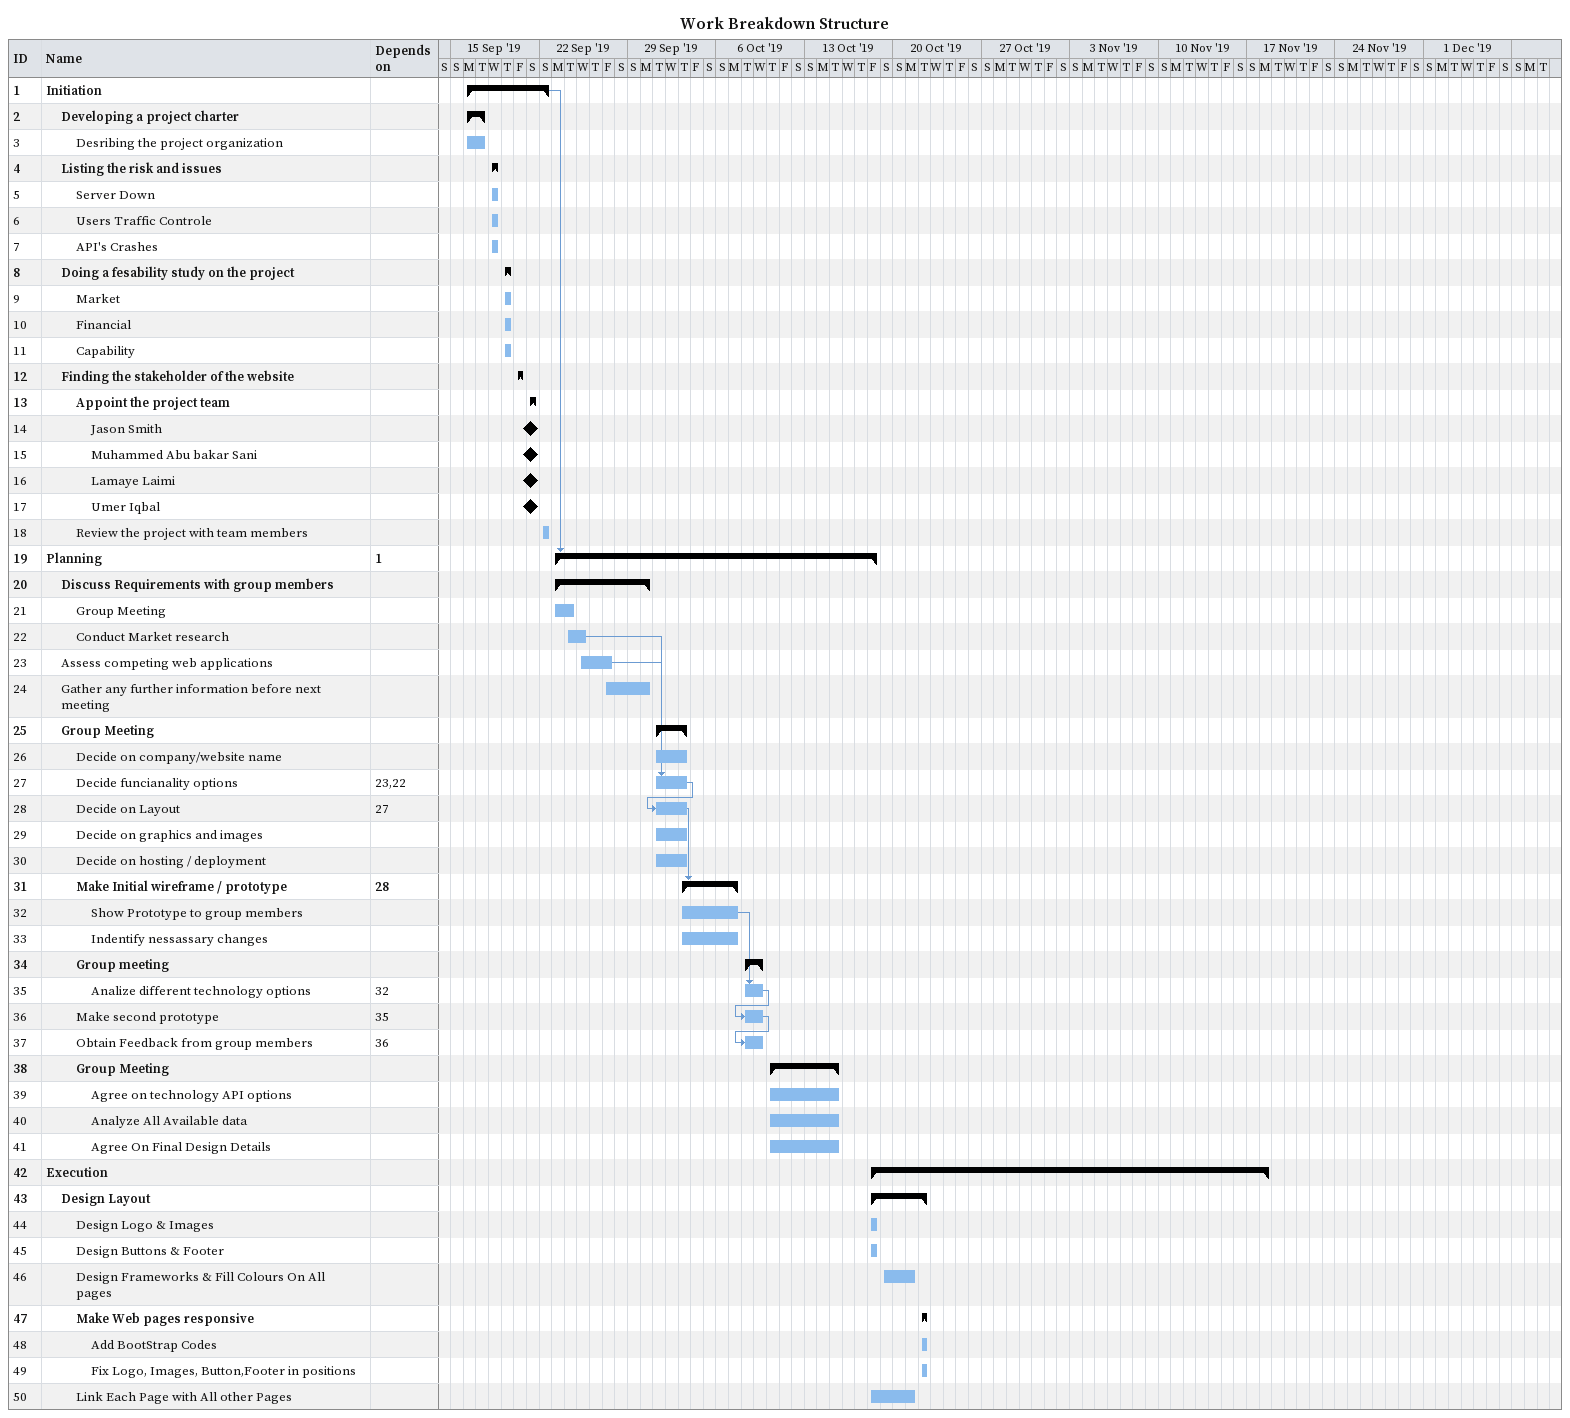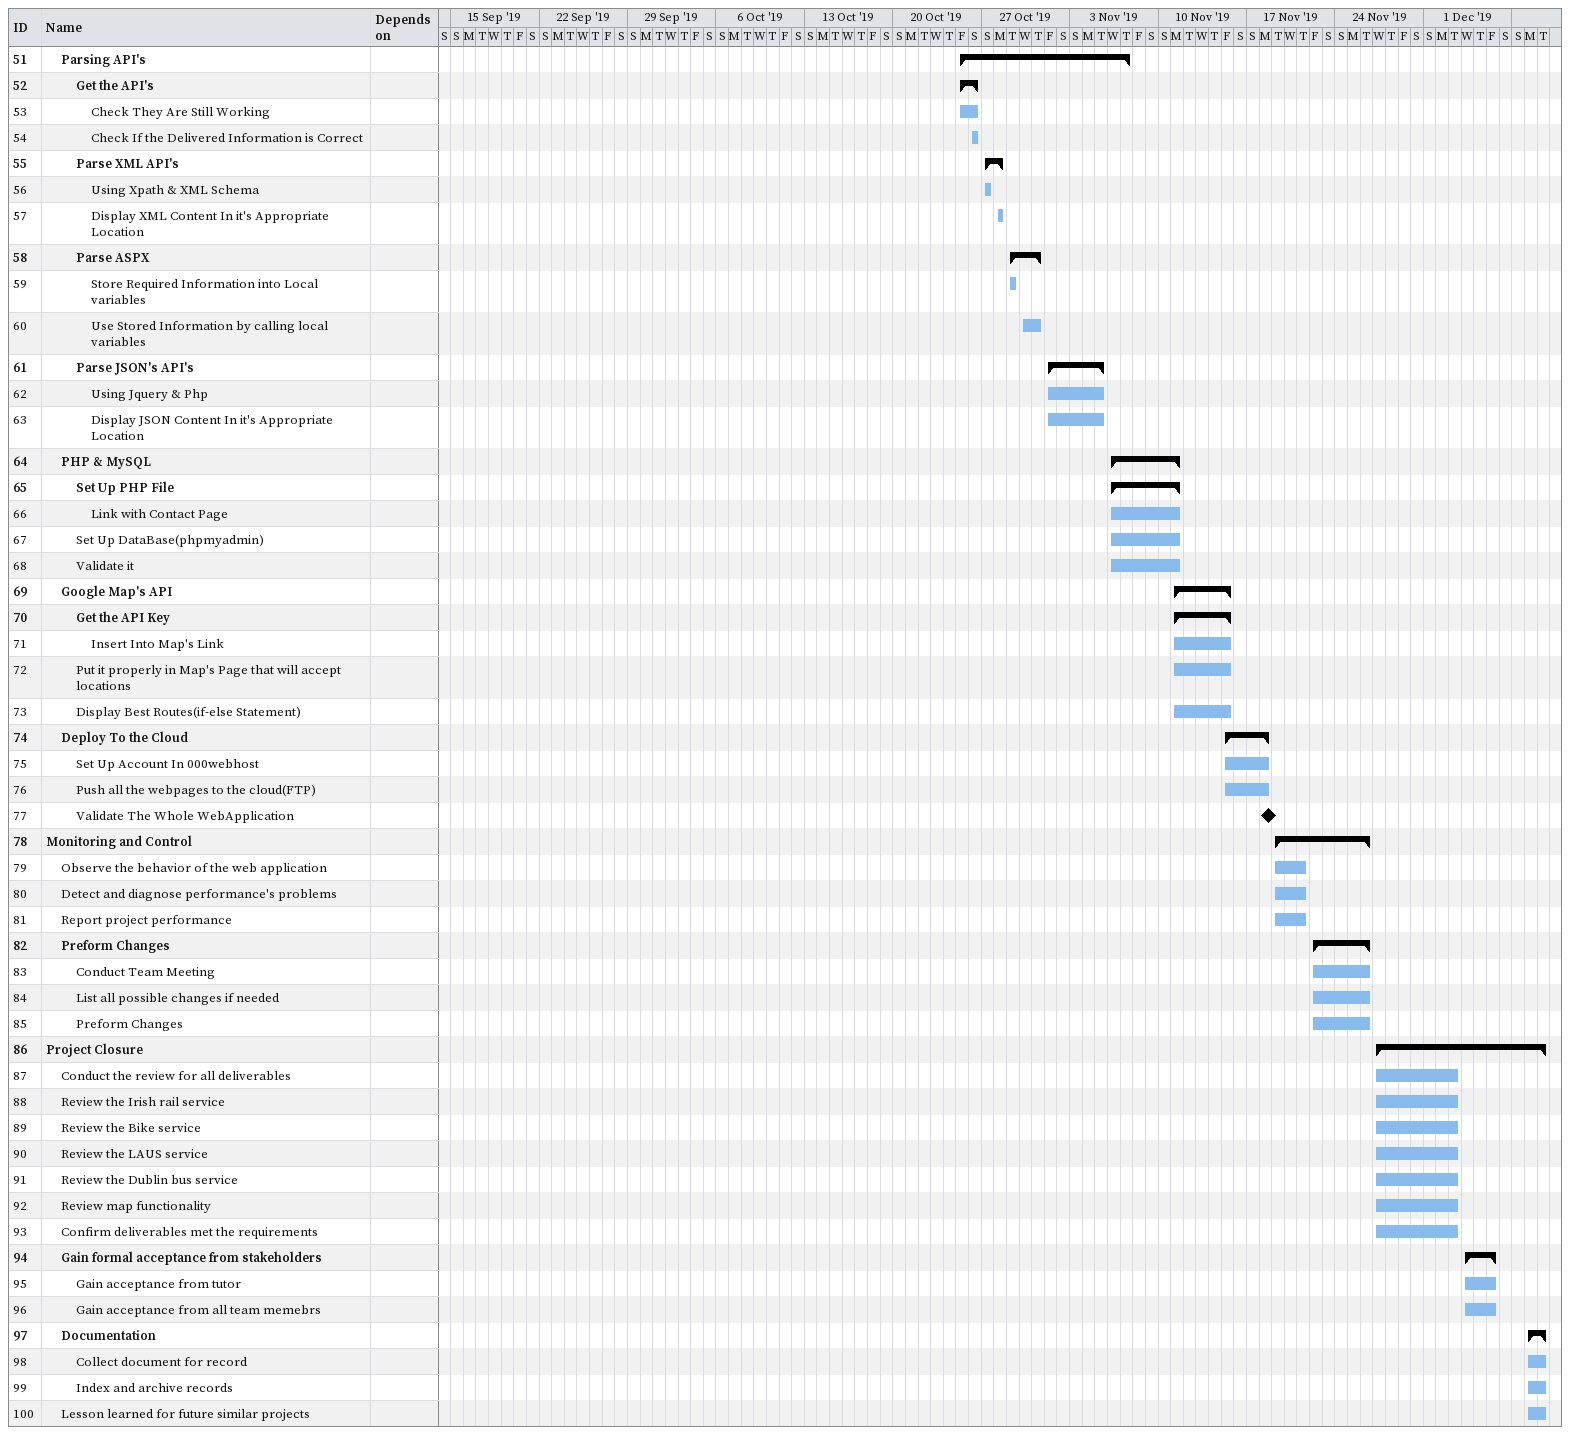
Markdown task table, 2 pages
Work Breakdown Structure

| ID | Level | Task | Start | Finish | Predecessors |
|---|---|---|---|---|---|
| 1 | 1 | **Initiation** | 2019-09-16 | 2019-09-22 |  |
| 2 | 2 | **Developing a project charter** | 2019-09-16 | 2019-09-17 |  |
| 3 | 3 | Desribing the project organization | 2019-09-16 | 2019-09-17 |  |
| 4 | 2 | **Listing the risk and issues** | 2019-09-18 | 2019-09-18 |  |
| 5 | 3 | Server Down | 2019-09-18 | 2019-09-18 |  |
| 6 | 3 | Users Traffic Controle | 2019-09-18 | 2019-09-18 |  |
| 7 | 3 | API's Crashes | 2019-09-18 | 2019-09-18 |  |
| 8 | 2 | **Doing a fesability study on the project** | 2019-09-19 | 2019-09-19 |  |
| 9 | 3 | Market | 2019-09-19 | 2019-09-19 |  |
| 10 | 3 | Financial | 2019-09-19 | 2019-09-19 |  |
| 11 | 3 | Capability | 2019-09-19 | 2019-09-19 |  |
| 12 | 2 | **Finding the stakeholder of the website** | 2019-09-20 | 2019-09-20 |  |
| 13 | 3 | **Appoint the project team** | 2019-09-21 | 2019-09-21 |  |
| 14 | 4 | Jason Smith (milestone) | 2019-09-21 | 2019-09-21 |  |
| 15 | 4 | Muhammed Abu bakar Sani (milestone) | 2019-09-21 | 2019-09-21 |  |
| 16 | 4 | Lamaye Laimi (milestone) | 2019-09-21 | 2019-09-21 |  |
| 17 | 4 | Umer Iqbal (milestone) | 2019-09-21 | 2019-09-21 |  |
| 18 | 3 | Review the project with team members | 2019-09-22 | 2019-09-22 |  |
| 19 | 1 | **Planning** | 2019-09-23 | 2019-10-18 | 1 |
| 20 | 2 | **Discuss Requirements with group members** | 2019-09-23 | 2019-09-30 |  |
| 21 | 3 | Group Meeting | 2019-09-23 | 2019-09-24 |  |
| 22 | 3 | Conduct Market research | 2019-09-24 | 2019-09-25 |  |
| 23 | 2 | Assess competing web applications | 2019-09-25 | 2019-09-27 |  |
| 24 | 2 | Gather any further information before next meeting | 2019-09-27 | 2019-09-30 |  |
| 25 | 2 | **Group Meeting** | 2019-10-01 | 2019-10-03 |  |
| 26 | 3 | Decide on company/website name | 2019-10-01 | 2019-10-03 |  |
| 27 | 3 | Decide funcianality options | 2019-10-01 | 2019-10-03 | 23, 22 |
| 28 | 3 | Decide on Layout | 2019-10-01 | 2019-10-03 | 27 |
| 29 | 3 | Decide on graphics and images | 2019-10-01 | 2019-10-03 |  |
| 30 | 3 | Decide on hosting / deployment | 2019-10-01 | 2019-10-03 |  |
| 31 | 3 | **Make Initial wireframe / prototype** | 2019-10-03 | 2019-10-07 | 28 |
| 32 | 4 | Show Prototype to group members | 2019-10-03 | 2019-10-07 |  |
| 33 | 4 | Indentify nessassary changes | 2019-10-03 | 2019-10-07 |  |
| 34 | 3 | **Group meeting** | 2019-10-08 | 2019-10-09 |  |
| 35 | 4 | Analize different technology options | 2019-10-08 | 2019-10-09 | 32 |
| 36 | 3 | Make second prototype | 2019-10-08 | 2019-10-09 | 35 |
| 37 | 3 | Obtain Feedback from group members | 2019-10-08 | 2019-10-09 | 36 |
| 38 | 3 | **Group Meeting** | 2019-10-10 | 2019-10-15 |  |
| 39 | 4 | Agree on technology API options | 2019-10-10 | 2019-10-15 |  |
| 40 | 4 | Analyze All Available data | 2019-10-10 | 2019-10-15 |  |
| 41 | 4 | Agree On Final Design Details | 2019-10-10 | 2019-10-15 |  |
| 42 | 1 | **Execution** | 2019-10-18 | 2019-11-18 |  |
| 43 | 2 | **Design Layout** | 2019-10-18 | 2019-10-22 |  |
| 44 | 3 | Design Logo & Images | 2019-10-18 | 2019-10-18 |  |
| 45 | 3 | Design Buttons & Footer | 2019-10-18 | 2019-10-18 |  |
| 46 | 3 | Design Frameworks & Fill Colours On All pages | 2019-10-19 | 2019-10-21 |  |
| 47 | 3 | **Make Web pages responsive** | 2019-10-22 | 2019-10-22 |  |
| 48 | 4 | Add BootStrap Codes | 2019-10-22 | 2019-10-22 |  |
| 49 | 4 | Fix Logo, Images, Button,Footer in positions | 2019-10-22 | 2019-10-22 |  |
| 50 | 3 | Link Each Page with All other Pages | 2019-10-18 | 2019-10-21 |  |
| 51 | 2 | **Parsing API's** | 2019-10-25 | 2019-11-07 |  |
| 52 | 3 | **Get the API's** | 2019-10-25 | 2019-10-26 |  |
| 53 | 4 | Check They Are Still Working | 2019-10-25 | 2019-10-26 |  |
| 54 | 4 | Check If the Delivered Information is Correct | 2019-10-26 | 2019-10-26 |  |
| 55 | 3 | **Parse XML API's** | 2019-10-27 | 2019-10-28 |  |
| 56 | 4 | Using Xpath & XML Schema | 2019-10-27 | 2019-10-27 |  |
| 57 | 4 | Display XML Content In it's Appropriate Location | 2019-10-28 | 2019-10-28 |  |
| 58 | 3 | **Parse ASPX** | 2019-10-29 | 2019-10-31 |  |
| 59 | 4 | Store Required Information into Local variables | 2019-10-29 | 2019-10-29 |  |
| 60 | 4 | Use Stored Information by calling local variables | 2019-10-30 | 2019-10-31 |  |
| 61 | 3 | **Parse JSON's API's** | 2019-11-01 | 2019-11-05 |  |
| 62 | 4 | Using Jquery & Php | 2019-11-01 | 2019-11-05 |  |
| 63 | 4 | Display JSON Content In it's Appropriate Location | 2019-11-01 | 2019-11-05 |  |
| 64 | 2 | **PHP & MySQL** | 2019-11-06 | 2019-11-11 |  |
| 65 | 3 | **Set Up PHP File** | 2019-11-06 | 2019-11-11 |  |
| 66 | 4 | Link with Contact Page | 2019-11-06 | 2019-11-11 |  |
| 67 | 3 | Set Up DataBase(phpmyadmin) | 2019-11-06 | 2019-11-11 |  |
| 68 | 3 | Validate it | 2019-11-06 | 2019-11-11 |  |
| 69 | 2 | **Google Map's API** | 2019-11-11 | 2019-11-15 |  |
| 70 | 3 | **Get the API Key** | 2019-11-11 | 2019-11-15 |  |
| 71 | 4 | Insert Into Map's Link | 2019-11-11 | 2019-11-15 |  |
| 72 | 3 | Put it properly in Map's Page that will accept locations | 2019-11-11 | 2019-11-15 |  |
| 73 | 3 | Display Best Routes(if-else Statement) | 2019-11-11 | 2019-11-15 |  |
| 74 | 2 | **Deploy To the Cloud** | 2019-11-15 | 2019-11-18 |  |
| 75 | 3 | Set Up Account In 000webhost | 2019-11-15 | 2019-11-18 |  |
| 76 | 3 | Push all the webpages to the cloud(FTP) | 2019-11-15 | 2019-11-18 |  |
| 77 | 3 | Validate The Whole WebApplication (milestone) | 2019-11-18 | 2019-11-18 |  |
| 78 | 1 | **Monitoring and Control** | 2019-11-19 | 2019-11-26 |  |
| 79 | 2 | Observe the behavior of the web application | 2019-11-19 | 2019-11-21 |  |
| 80 | 2 | Detect and diagnose performance's problems | 2019-11-19 | 2019-11-21 |  |
| 81 | 2 | Report project performance | 2019-11-19 | 2019-11-21 |  |
| 82 | 2 | **Preform Changes** | 2019-11-22 | 2019-11-26 |  |
| 83 | 3 | Conduct Team Meeting | 2019-11-22 | 2019-11-26 |  |
| 84 | 3 | List all possible changes if needed | 2019-11-22 | 2019-11-26 |  |
| 85 | 3 | Preform Changes | 2019-11-22 | 2019-11-26 |  |
| 86 | 1 | **Project Closure** | 2019-11-27 | 2019-12-10 |  |
| 87 | 2 | Conduct the review for all deliverables | 2019-11-27 | 2019-12-03 |  |
| 88 | 2 | Review the Irish rail service | 2019-11-27 | 2019-12-03 |  |
| 89 | 2 | Review the Bike service | 2019-11-27 | 2019-12-03 |  |
| 90 | 2 | Review the LAUS service | 2019-11-27 | 2019-12-03 |  |
| 91 | 2 | Review the Dublin bus service | 2019-11-27 | 2019-12-03 |  |
| 92 | 2 | Review map functionality | 2019-11-27 | 2019-12-03 |  |
| 93 | 2 | Confirm deliverables met the requirements | 2019-11-27 | 2019-12-03 |  |
| 94 | 2 | **Gain formal acceptance from stakeholders** | 2019-12-04 | 2019-12-06 |  |
| 95 | 3 | Gain acceptance from tutor | 2019-12-04 | 2019-12-06 |  |
| 96 | 3 | Gain acceptance from all team memebrs | 2019-12-04 | 2019-12-06 |  |
| 97 | 2 | **Documentation** | 2019-12-09 | 2019-12-10 |  |
| 98 | 3 | Collect document for record | 2019-12-09 | 2019-12-10 |  |
| 99 | 3 | Index and archive records | 2019-12-09 | 2019-12-10 |  |
| 100 | 2 | Lesson learned for future similar projects | 2019-12-09 | 2019-12-10 |  |
